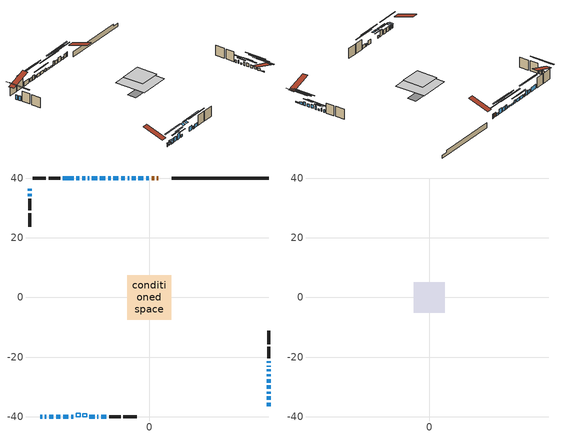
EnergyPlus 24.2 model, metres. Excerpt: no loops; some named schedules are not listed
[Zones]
conditioned space
 floor adiabatic (AdiabaticFloorConstruction): -7.45,-7.45 -7.45,7.45 7.45,7.45 7.45,-7.45 z3.05
 floor foundation (Slab1 construction): -6.03,-2.1 -6.03,2.1 6.03,2.1 6.03,-2.1 z-1.85
 wall outside (AdiabaticWallConstruction 1): 3.01,40.05 2.59,40.05 / 1.66,40.05 0.78,40.05 z0.61:2.64
 wall outside (AdiabaticWallConstruction): -36.49,-40.05 -35.93,-40.05 / 40.05,-32.24 40.05,-31.53 z0.61:2.21; -35,-40.05 -34.49,-40.05 z0.61:2.67; -0.14,40.05 -1.01,40.05 / 40.05,-34.34 40.05,-33.17 z0.61:1.63; -1.94,40.05 -3.66,40.05 z0.61:2.84; -4.59,40.05 -5.81,40.05 z0.61:2.44; -6.74,40.05 -7.25,40.05 z0.61:2.71; -8.18,40.05 -9.4,40.05 / -10.33,40.05 -12.06,40.05 z0.61:1.32; -40.05,36.48 -40.05,35.77 / -40.05,34.85 -40.05,33.98 / -33.56,-40.05 -32.14,-40.05 / -20.09,-40.05 -18.31,-40.05 / -21.47,40.05 -22.48,40.05 / -25.36,40.05 -28.91,40.05 z0.61:2.69; 40.05,-36.49 40.05,-35.26 z0.61:1.07; -31.21,-40.05 -29.79,-40.05 z0.61:2.8; -28.86,-40.05 -27.09,-40.05 z0.61:3.35; -26.16,-40.05 -25.45,-40.05 z0.61:1.78; -12.98,40.05 -13.82,40.05 / -14.75,40.05 -16.56,40.05 / -17.48,40.05 -19.24,40.05 / 40.05,-30.6 40.05,-29.43 z0.61:1.93; 40.05,-28.51 40.05,-27.34 / 40.05,-26.41 40.05,-25.7 / -16.14,-40.05 -14.39,-40.05 z0.61:2.24; 40.05,-24.77 40.05,-24.11 z0.61:1.27; 40.05,-23.18 40.05,-22.8 z0.61:2.08; -17.38,-40.05 -17.07,-40.05 / -20.17,40.05 -20.54,40.05 / 40.05,-21.87 40.05,-21.37 z0.61:1.83; -23.41,40.05 -24.43,40.05 z0.61:2.39
 wall outside (Wall1 construction): -29.84,40.05 -33.73,40.05 / -13.46,-40.05 -9.57,-40.05 / -40.05,33.05 -40.05,29.16 / 40.05,-20.44 40.05,-16.55 z0.61:5.49
 wall outside (Wall2 construction): -34.66,40.05 -39.12,40.05 / -8.64,-40.05 -4.18,-40.05 / -40.05,28.23 -40.05,23.77 / 40.05,-15.62 40.05,-11.16 z0.61:5.49
 wall foundation (FoundationWall1 construction): 7.51,40.05,-1.85 7.51,40.05,0.61 36.8,40.05,0.61 36.8,40.05,-0.38 40.05,40.05,-0.38 40.05,40.05,-1.85
 window (WindowConstruction 29): -36.48,-40.05 -35.93,-40.05 z0.61:2.21
 window (WindowConstruction 6): -35,-40.05 -34.49,-40.05 z0.61:2.67
 window (WindowConstruction 7): -0.14,40.05 -1.01,40.05 z0.61:1.62
 window (WindowConstruction 8): -1.94,40.05 -3.66,40.05 z0.61:2.84
 window (WindowConstruction 9): -4.59,40.05 -5.81,40.05 z0.61:2.44
 window (WindowConstruction 10): -6.74,40.05 -7.25,40.05 z0.61:2.71
 window (WindowConstruction 11): -8.18,40.05 -9.4,40.05 z0.61:1.32
 window (WindowConstruction 12): -10.33,40.05 -12.06,40.05 z0.61:1.32
 window (WindowConstruction 13): -40.05,36.48 -40.05,35.77 z0.61:2.69
 window (WindowConstruction 14): -40.05,34.85 -40.05,33.98 z0.61:2.69
 window (WindowConstruction): -33.56,-40.05 -32.14,-40.05 z0.61:2.69
 window (WindowConstruction 15): 40.05,-36.48 40.05,-35.26 z0.61:1.07
 window (WindowConstruction 16): 40.05,-34.34 40.05,-33.17 z0.61:1.62
 window (WindowConstruction 17): 40.05,-32.24 40.05,-31.53 z0.61:2.21
 window (WindowConstruction 18): -31.21,-40.05 -29.79,-40.05 z0.61:2.8
 window (WindowConstruction 19): -28.86,-40.05 -27.09,-40.05 z0.61:3.35
 window (WindowConstruction 20): -26.16,-40.05 -25.45,-40.05 z0.61:1.78
 window (WindowConstruction 21): -12.98,40.05 -13.82,40.05 z0.61:1.93
 window (WindowConstruction 22): -14.75,40.05 -16.56,40.05 z0.61:1.93
 window (WindowConstruction 23): -17.49,40.05 -19.24,40.05 z0.61:1.93
 window (WindowConstruction 24): 40.05,-30.6 40.05,-29.43 z0.61:1.93
 window (WindowConstruction 25): 40.05,-28.5 40.05,-27.34 z0.61:2.23
 window (WindowConstruction 26): 40.05,-26.41 40.05,-25.7 z0.61:2.23
 window (WindowConstruction 27): 40.05,-24.77 40.05,-24.11 z0.61:1.27
 window (WindowConstruction 28): 40.05,-23.18 40.05,-22.8 z0.61:2.08
 window (WindowConstruction 1): -20.09,-40.05 -18.31,-40.05 z0.61:2.69
 window (WindowConstruction 30): -17.38,-40.05 -17.07,-40.05 z0.61:1.83
 window (WindowConstruction 31): -20.17,40.05 -20.54,40.05 z0.61:1.83
 window (WindowConstruction 32): 40.05,-21.87 40.05,-21.37 z0.61:1.83
 window (WindowConstruction 2): -16.14,-40.05 -14.39,-40.05 z0.61:2.23
 window (WindowConstruction 3): -21.47,40.05 -22.48,40.05 z0.61:2.69
 window (WindowConstruction 4): -23.41,40.05 -24.43,40.05 z0.61:2.39
 window (WindowConstruction 5): -25.36,40.05 -28.91,40.05 z0.61:2.69
 door (Door): 3.01,40.05 2.59,40.05 z0.61:2.64
 door (Door 1): 1.66,40.05 0.78,40.05 z0.61:2.64
 ceiling adiabatic (AdiabaticFloorConstruction): 7.45,-7.45 7.45,7.45 -7.45,7.45 -7.45,-7.45 z3.05
 roof outside (AdiabaticRoofConstruction): -23.16,-40.05,5.49 -23.16,-38.76,5.92 -24.52,-38.76,5.92 -24.52,-40.05,5.49; -21.01,-40.05,5.49 -21.01,-38.89,5.87 -22.23,-38.89,5.87 -22.23,-40.05,5.49
 skylight (SkylightConstruction): -23.16,-40.05,5.49 -23.16,-38.76,5.92 -24.52,-38.76,5.92 -24.52,-40.05,5.49
 skylight (SkylightConstruction 1): -21.01,-40.05,5.49 -21.01,-38.89,5.87 -22.23,-38.89,5.87 -22.23,-40.05,5.49
attic - vented
 floor to conditioned space (Floor1 construction Reversed): -5.13,-5.13 -5.13,5.13 5.13,5.13 5.13,-5.13 z5.49
 roof outside (Roof1 construction): 3.94,40.05,5.49 3.94,30.05,8.82 6.58,30.05,8.82 6.58,40.05,5.49; -37.41,-40.05,5.49 -37.41,-30.05,8.82 -40.05,-30.05,8.82 -40.05,-40.05,5.49; -40.05,37.41,5.49 -30.05,37.41,8.82 -30.05,40.05,8.82 -40.05,40.05,5.49; 40.05,-37.41,5.49 30.05,-37.41,8.82 30.05,-40.05,8.82 40.05,-40.05,5.49
shading: -35.63,-40.05 -36.78,-40.05 -36.78,-41.88 -35.63,-41.88 z2.51; -34.19,-40.05 -35.3,-40.05 -35.3,-41.88 -34.19,-41.88 z2.97; -5.89,40.05 4.74,40.05 4.74,40.35 -5.89,40.35 z6.5; -8.54,40.05 2.94,40.05 2.94,40.35 -8.54,40.35 z7.72; -10.69,40.05 0.29,40.05 0.29,40.35 -10.69,40.35 z7.32; -12.13,40.05 -1.86,40.05 -1.86,40.35 -12.13,40.35 z7.59; -14.28,40.05 -3.3,40.05 -3.3,40.35 -14.28,40.35 z6.2; -16.94,40.05 -5.45,40.05 -5.45,40.35 -16.94,40.35 z6.2; -40.05,30.89 -40.05,41.36 -40.35,41.36 -40.35,30.89 z7.57; -40.05,29.1 -40.05,39.72 -40.35,39.72 -40.35,29.1 z7.57; -27.26,-40.05 -38.44,-40.05 -38.44,-40.35 -27.26,-40.35 z7.57; 40.05,-30.39 40.05,-41.36 40.35,-41.36 40.35,-30.39 z5.95; 40.05,-28.29 40.05,-39.22 40.35,-39.22 40.35,-28.29 z6.5; 40.05,-26.65 40.05,-37.12 40.35,-37.12 40.35,-26.65 z7.09; -27.96,-40.05 -33.04,-40.05 -33.04,-40.35 -27.96,-40.35 z4.62; -25.26,-40.05 -30.69,-40.05 -30.69,-40.35 -25.26,-40.35 z5.18; -23.62,-40.05 -27.99,-40.05 -27.99,-40.35 -23.62,-40.35 z3.61; -15.65,40.05 -11.16,40.05 -11.16,40.35 -15.65,40.35 z3.76; -18.39,40.05 -12.92,40.05 -12.92,40.35 -18.39,40.35 z3.76; -21.07,40.05 -15.66,40.05 -15.66,40.35 -21.07,40.35 z3.76; 40.05,-27.6 40.05,-32.43 40.35,-32.43 40.35,-27.6 z3.76; 40.05,-25.51 40.05,-30.33 40.35,-30.33 40.35,-25.51 z4.06; 40.05,-23.87 40.05,-28.24 40.35,-28.24 40.35,-23.87 z4.06; 40.05,-22.28 40.05,-26.6 40.35,-26.6 40.35,-22.28 z3.1; 40.05,-20.97 40.05,-25.01 40.35,-25.01 40.35,-20.97 z3.91; -13.43,-40.05 -24.96,-40.05 -24.96,-40.35 -13.43,-40.35 z7.57; -9.51,-40.05 -21.02,-40.05 -21.02,-40.35 -9.51,-40.35 z7.11; -27.36,40.05 -16.59,40.05 -16.59,40.35 -27.36,40.35 z7.57; -29.31,40.05 -18.53,40.05 -18.53,40.35 -29.31,40.35 z7.27; -33.79,40.05 -20.48,40.05 -20.48,40.35 -33.79,40.35 z7.57
[Building]
Building 1: Terrain=Suburbs
[Site:Location]
Montreal Intl AP_QC: Latitude {deg}=45.47; Longitude {deg}=-73.74; Time Zone {hr}=-5; Elevation {m}=36; Keep Site Location Information=Yes
[Site:GroundTemperature:Shallow]
2.07863, -0.316383, -0.508184, 0.628371, 5.19101, 9.73239, 13.6695, 16.1636, 16.3755, 14.347, 10.5102, 6.10817
[Site:WaterMainsTemperature]
Calculation Method=Schedule; Temperature Schedule=mains temperature schedule
[Material] Roughness=Rough; Thermal Absorptance=0.9
Name | Thickness {m} | Conductivity {W/m-K} | Density {kg/m3} | Specific Heat {J/kg-K} | Solar Absorptance | Visible Absorptance
asphalt or fiberglass shingles | 0.00635 | 0.162714 | 1121.4 | 1465.45 | 0.84 | 0.84
asphalt or fiberglass shingles 1 | 0.00635 | 0.162714 | 1121.4 | 1465.45 | 0.7 | 0.7
ceiling loosefill ins | 0.169333 | 0.0480833 | 16.02 | 1046.75 | 0.7 | 0.7
ceiling stud and cavity | 0.1397 | 0.200345 | 65.682 | 1177.47 | 0.7 | 0.7
concrete 4.0 in. | 0.1016 | 1.803125 | 2242.8 | 837.4 | 0.7 | 0.7
concrete 8.0 in. | 0.2032 | 1.803125 | 2242.8 | 837.4 | 0.7 | 0.7
door material | 0.04445 | 0.0451087 | 512.64 | 1214.23 | 0.7 | 0.7
exterior vertical ins | 0.0430808 | 0.029427 | 32.04 | 1214.23 | 0.7 | 0.7
floor covering | 0.0127 | 0.0433444 | 54.468 | 1339.84 | 0.6 | 0.6
floor rigid ins; roof rigid ins; wall rigid ins 1 | 0.512978 | 0.029427 | 32.04 | 1214.23 | 0.7 | 0.7
floor stud and cavity | 0.1397 | 1.75129 | 37.0049 | 1207.88 | 0.7 | 0.7
furniture material conditioned space 1 | 0.1524 | 0.115458 | 640.8 | 1214.23 | 0.6 | 0.6
gypsum board | 0.0127 | 0.160291 | 801 | 837.4 | 0.6 | 0.6
gypsum board 1 | 0.0127 | 0.160291 | 801 | 837.4 | 0.7 | 0.7
osb sheathing 0.5 in. | 0.0127 | 0.115458 | 512.64 | 1214.23 | 0.7 | 0.7
osb sheathing 0.75 in. | 0.01905 | 0.115458 | 512.64 | 1214.23 | 0.7 | 0.7
roof stud and cavity | 0.18415 | 1.78685 | 37.0049 | 1207.88 | 0.6 | 0.6
wall rigid ins | 0.051816 | 0.029427 | 32.04 | 1214.23 | 0.7 | 0.7
wall stud and cavity | 0.1397 | 0.0828166 | 139.0536 | 1170.24 | 0.7 | 0.7
wall stud and cavity 1 | 0.1397 | 0.0835141 | 139.0536 | 1170.24 | 0.7 | 0.7
wall stud and cavity 2 | 0.0889 | 0.380278 | 52.3479 | 1209.89 | 0.7 | 0.7
wall stud and cavity 3 | 0.0889 | 0.391764 | 83.0341 | 1211.67 | 0.7 | 0.7
wood siding | 0.0254 | 0.102417 | 544.68 | 1172.36 | 0 | 0
wood siding 1; wood siding 2 | 0.0254 | 0.102417 | 544.68 | 1172.36 | 0.7 | 0.7
[WindowMaterial:SimpleGlazingSystem]
Name | U-Factor {W/m2-K} | Solar Heat Gain Coefficient
SkylightMaterial | 2.46031 | 0.6363
SkylightMaterial 1 | 2.47343 | 0.6208
WindowMaterial | 2.9395 | 0.65
WindowMaterial 1 | 2.88329 | 0.7
WindowMaterial 10 | 2.95426 | 0.63
WindowMaterial 11 | 2.94348 | 0.65
WindowMaterial 12 | 2.92303 | 0.67
WindowMaterial 13 | 3.02183 | 0.55
WindowMaterial 14 | 2.93155 | 0.66
WindowMaterial 15 | 2.94518 | 0.64
WindowMaterial 16 | 2.9378 | 0.65
WindowMaterial 17 | 2.875907 | 0.71
WindowMaterial 18 | 2.95597 | 0.63
WindowMaterial 19 | 2.938365 | 0.65
WindowMaterial 2 | 2.89237 | 0.69
WindowMaterial 20 | 2.90089 | 0.68
WindowMaterial 21 | 2.90203 | 0.68
WindowMaterial 22 | 2.918492 | 0.67
WindowMaterial 23 | 2.909975 | 0.68
WindowMaterial 24 | 2.99003 | 0.59
WindowMaterial 25 | 3.02297 | 0.57
WindowMaterial 26 | 2.969594 | 0.62
WindowMaterial 27 | 3.0048 | 0.58
WindowMaterial 28 | 2.99685 | 0.59
WindowMaterial 29 | 2.98776 | 0.6
WindowMaterial 3 | 2.91111 | 0.68
WindowMaterial 4 | 2.91622 | 0.67
WindowMaterial 5 | 3.1053 | 0.51
WindowMaterial 6 | 2.94802 | 0.64
WindowMaterial 7 | 2.88272 | 0.7
WindowMaterial 8 | 2.904297 | 0.68
WindowMaterial 9 | 2.97584 | 0.62
[Construction]
AdiabaticFloorConstruction: floor stud and cavity, floor rigid ins, osb sheathing 0.75 in., floor covering
AdiabaticRoofConstruction: asphalt or fiberglass shingles 1, roof rigid ins, osb sheathing 0.75 in., roof stud and cavity
AdiabaticWallConstruction: wood siding 1, wall rigid ins 1, wall stud and cavity 2, gypsum board
AdiabaticWallConstruction 1: wood siding 2, wall rigid ins 1, wall stud and cavity 2, gypsum board
Door; Door 1: door material
Floor1 construction Reversed: gypsum board, ceiling stud and cavity, ceiling loosefill ins
FoundationWall1 construction: concrete 8.0 in., gypsum board 1
furniture construction conditioned space 1: furniture material conditioned space 1
PartitionWallConstruction: gypsum board, wall stud and cavity 3, gypsum board
Roof1 construction: asphalt or fiberglass shingles
SkylightConstruction: SkylightMaterial
SkylightConstruction 1: SkylightMaterial 1
Slab1 construction: concrete 4.0 in.
Wall1 construction: wood siding, wall rigid ins, osb sheathing 0.5 in., wall stud and cavity, gypsum board
Wall2 construction: wood siding, wall rigid ins, osb sheathing 0.5 in., wall stud and cavity 1, gypsum board
WindowConstruction; WindowConstruction 13: WindowMaterial
WindowConstruction 1; WindowConstruction 5: WindowMaterial 1
WindowConstruction 10: WindowMaterial 9
WindowConstruction 11: WindowMaterial 10
WindowConstruction 12: WindowMaterial 11
WindowConstruction 14: WindowMaterial 12
WindowConstruction 15: WindowMaterial 13
WindowConstruction 16: WindowMaterial 14
WindowConstruction 17; WindowConstruction 26: WindowMaterial 15
WindowConstruction 18: WindowMaterial 16
WindowConstruction 19: WindowMaterial 17
WindowConstruction 2: WindowMaterial 2
WindowConstruction 20: WindowMaterial 18
WindowConstruction 21: WindowMaterial 19
WindowConstruction 22: WindowMaterial 20
WindowConstruction 23: WindowMaterial 21
WindowConstruction 24: WindowMaterial 22
WindowConstruction 25: WindowMaterial 23
WindowConstruction 27: WindowMaterial 24
WindowConstruction 28: WindowMaterial 25
WindowConstruction 29: WindowMaterial 26
WindowConstruction 3: WindowMaterial 3
WindowConstruction 30: WindowMaterial 27
WindowConstruction 31: WindowMaterial 28
WindowConstruction 32: WindowMaterial 29
WindowConstruction 4: WindowMaterial 4
WindowConstruction 6: WindowMaterial 5
WindowConstruction 7: WindowMaterial 6
WindowConstruction 8: WindowMaterial 7
WindowConstruction 9: WindowMaterial 8
[Zone] Multiplier=1; Part of Total Floor Area=Yes
Name | Volume {m3}
attic - vented | 59.6889
conditioned space | 682.6
[Space]
Name | Zone | Volume {m3}
attic - vented 1 | attic - vented | 59.6889
conditioned space 1 | conditioned space | 682.6
[ZoneInfiltration:EffectiveLeakageArea]
infil attic - vented 1: Zone or Space=attic - vented 1; Schedule=Always On Discrete; Effective Air Leakage Area {cm2}=4212.96; Stack Coefficient=0.000231888; Wind Coefficient=1.02887e-05
[ZoneMixing]
whole house fan mix: Zone or Space=attic - vented; Schedule=Always On Continuous; Design Flow Rate Calculation Method=Flow/Zone; Design Flow Rate {m3/s}=0; Source Zone or Space=conditioned space
[SurfaceProperty:ExposedFoundationPerimeter]
Slab1: Exposed Perimeter Calculation Method=TotalExposedPerimeter; Total Exposed Perimeter {m}=32.544
[InternalMass] Zone or ZoneList=conditioned space; Space or SpaceList=conditioned space 1
Name | Construction | Surface Area {m2}
furniture mass conditioned space 1 | furniture construction conditioned space 1 | 109.216
partition wall mass | PartitionWallConstruction | 273.04
[Lights]
interior lighting: Zone or ZoneList or Space or SpaceList=conditioned space 1; Schedule=interior lighting schedule; Design Level Calculation Method=LightingLevel; Lighting Level {W}=343.2; Return Air Fraction=0; Fraction Radiant=0.6; Fraction Visible=0.2; Fraction Replaceable=1
[People]
occupants: Zone or ZoneList or Space or SpaceList=conditioned space 1; Number of People Schedule=occupants schedule; Number of People Calculation Method=People; Number of People=3; Fraction Radiant=0.314171; Sensible Heat Fraction=0.56303; Activity Level Schedule=occupants activity schedule; Carbon Dioxide Generation Rate {m3/s-W}=0; Enable ASHRAE 55 Comfort Warnings=No; Mean Radiant Temperature Calculation Type=EnclosureAveraged
[ElectricEquipment] Zone or ZoneList or Space or SpaceList=conditioned space 1; Design Level Calculation Method=EquipmentLevel
Name | Schedule | Design Level {W} | Fraction Latent | Fraction Radiant | Fraction Lost
clothes dryer | clothes dryer schedule | 140.772 | 0.015 | 0.081 | 0.85
clothes washer | clothes washer schedule | 32.1985 | 0.03 | 0.162 | 0.7
cooking range | cooking range schedule | 215.147 | 0.08 | 0.432 | 0.2
dishwasher | dishwasher schedule | 66.8632 | 0.3 | 0.18 | 0.4
fridge | fridge schedule | 72.9452 | 0 | 0.6 | 0
mech vent house fan | mech vent house fan schedule | 300 | 0 | 0 | 1
mech vent house fan cfis | mech vent house fan cfis schedule | 0 | 0 | 0 | 0
misc plug loads | misc plug loads schedule | 494.7 | 0.045 | 0.513 | 0.1
whole house fan | Always On Discrete | 0 | 0 | 0 | 1
[OtherEquipment] Zone or ZoneList or Space or SpaceList=conditioned space 1; Design Level Calculation Method=EquipmentLevel
Name | Fuel Type | Schedule | Design Level {W} | Fraction Latent | Fraction Radiant | Fraction Lost
clothes dryer 1 | Electricity | clothes dryer schedule | 0 | 0.015 | 0.081 | 0.85
cooking range 1 | Electricity | cooking range schedule | 0 | 0.08 | 0.432 | 0.2
general water use latent | None | general water use schedule | 62.594 | 1 | 0 | 0
general water use sensible | None | general water use schedule | -61.6891 | 0 | 0.6 | 0
mech vent house fan latent load | None | Always On Discrete | 0 | 1 | 0 | 0
mech vent house fan sensible load | None | Always On Discrete | 0 | 0 | 0 | 0
water heater energy adjustment1 | Electricity | Always On Discrete | 0.01 | 0 | 0 | 1
[ZoneInfiltration:DesignFlowRate] Zone or ZoneList or Space or SpaceList=conditioned space 1; Schedule=Always On Discrete; Design Flow Rate Calculation Method=Flow/Zone; Design Flow Rate {m3/s}=0
infil flow; natural vent flow; whole house fan flow
[Foundation:Kiva]
Foundation Kiva 1: Initial Indoor Air Temperature {C}=21; Wall Height Above Grade {m}=0.609996; Wall Depth Below Slab {m}=0.2032; Custom Block Material Name 1=exterior vertical ins; Custom Block Depth 1 {m}=2.46001; Custom Block X Position 1 {m}=0.2159; Custom Block Z Position 1 {m}=0
[Foundation:Kiva:Settings]
Soil Conductivity {W/m-K}=0.849921; Soil Density {kg/m3}=1842.3; Soil Specific Heat {J/kg-K}=418.7; Ground Solar Absorptivity=0.9; Ground Thermal Absorptivity=0.9; Ground Surface Roughness {m}=0.03; Far-Field Width {m}=40; Deep-Ground Boundary Condition=ZeroFlux; Deep-Ground Depth {m}=40; Minimum Cell Dimension {m}=0.2; Maximum Cell Growth Coefficient=3; Simulation Timestep=Timestep
[Exterior:Lights]
exterior lighting: Schedule=exterior lighting schedule; Design Level {W}=75.6
[Schedule:Constant]
Name | Hourly Value
Always On Continuous; mech vent house fan schedule; mech vent house fan cfis schedule; Always On Discrete | 1
occupants activity schedule | 117.228
fridge schedule | 0
[Schedule:Week:Daily]
interior lighting schedule Week Rule - Jan1-Jan27: interior lighting schedule day, interior lighting schedule day, interior lighting schedule day, interior lighting schedule day, interior lighting schedule day, interior lighting schedule day, interior lighting schedule day, interior lighting schedule default day, interior lighting schedule default day, interior lighting schedule default day, interior lighting schedule default day, interior lighting schedule default day
interior lighting schedule Week Rule - Jan28-Feb3: interior lighting schedule day, interior lighting schedule day, interior lighting schedule day, interior lighting schedule day, interior lighting schedule day 1, interior lighting schedule day 1, interior lighting schedule day 1, interior lighting schedule default day, interior lighting schedule default day, interior lighting schedule default day, interior lighting schedule default day, interior lighting schedule default day
interior lighting schedule Week Rule - Feb4-Feb24: interior lighting schedule day 1, interior lighting schedule day 1, interior lighting schedule day 1, interior lighting schedule day 1, interior lighting schedule day 1, interior lighting schedule day 1, interior lighting schedule day 1, interior lighting schedule default day, interior lighting schedule default day, interior lighting schedule default day, interior lighting schedule default day, interior lighting schedule default day
interior lighting schedule Week Rule - Feb25-Mar3: interior lighting schedule day 1, interior lighting schedule day 1, interior lighting schedule day 1, interior lighting schedule day 1, interior lighting schedule day 2, interior lighting schedule day 2, interior lighting schedule day 2, interior lighting schedule default day, interior lighting schedule default day, interior lighting schedule default day, interior lighting schedule default day, interior lighting schedule default day
interior lighting schedule Week Rule - Mar4-Mar31: interior lighting schedule day 2, interior lighting schedule day 2, interior lighting schedule day 2, interior lighting schedule day 2, interior lighting schedule day 2, interior lighting schedule day 2, interior lighting schedule day 2, interior lighting schedule default day, interior lighting schedule default day, interior lighting schedule default day, interior lighting schedule default day, interior lighting schedule default day
interior lighting schedule Week Rule - Apr1-Apr28: interior lighting schedule day 3, interior lighting schedule day 3, interior lighting schedule day 3, interior lighting schedule day 3, interior lighting schedule day 3, interior lighting schedule day 3, interior lighting schedule day 3, interior lighting schedule default day, interior lighting schedule default day, interior lighting schedule default day, interior lighting schedule default day, interior lighting schedule default day
interior lighting schedule Week Rule - Apr29-May5: interior lighting schedule day 3, interior lighting schedule day 3, interior lighting schedule day 4, interior lighting schedule day 4, interior lighting schedule day 4, interior lighting schedule day 4, interior lighting schedule day 4, interior lighting schedule default day, interior lighting schedule default day, interior lighting schedule default day, interior lighting schedule default day, interior lighting schedule default day
interior lighting schedule Week Rule - May6-May26: interior lighting schedule day 4, interior lighting schedule day 4, interior lighting schedule day 4, interior lighting schedule day 4, interior lighting schedule day 4, interior lighting schedule day 4, interior lighting schedule day 4, interior lighting schedule default day, interior lighting schedule default day, interior lighting schedule default day, interior lighting schedule default day, interior lighting schedule default day
interior lighting schedule Week Rule - May27-Jun2: interior lighting schedule day 4, interior lighting schedule day 4, interior lighting schedule day 4, interior lighting schedule day 4, interior lighting schedule day 4, interior lighting schedule day 5, interior lighting schedule day 5, interior lighting schedule default day, interior lighting schedule default day, interior lighting schedule default day, interior lighting schedule default day, interior lighting schedule default day
interior lighting schedule Week Rule - Jun3-Jun30: interior lighting schedule day 5, interior lighting schedule day 5, interior lighting schedule day 5, interior lighting schedule day 5, interior lighting schedule day 5, interior lighting schedule day 5, interior lighting schedule day 5, interior lighting schedule default day, interior lighting schedule default day, interior lighting schedule default day, interior lighting schedule default day, interior lighting schedule default day
interior lighting schedule Week Rule - Jul1-Jul28: interior lighting schedule day 6, interior lighting schedule day 6, interior lighting schedule day 6, interior lighting schedule day 6, interior lighting schedule day 6, interior lighting schedule day 6, interior lighting schedule day 6, interior lighting schedule default day, interior lighting schedule default day, interior lighting schedule default day, interior lighting schedule default day, interior lighting schedule default day
interior lighting schedule Week Rule - Jul29-Aug4: interior lighting schedule day 6, interior lighting schedule day 6, interior lighting schedule day 6, interior lighting schedule day 7, interior lighting schedule day 7, interior lighting schedule day 7, interior lighting schedule day 7, interior lighting schedule default day, interior lighting schedule default day, interior lighting schedule default day, interior lighting schedule default day, interior lighting schedule default day
interior lighting schedule Week Rule - Aug5-Aug25: interior lighting schedule day 7, interior lighting schedule day 7, interior lighting schedule day 7, interior lighting schedule day 7, interior lighting schedule day 7, interior lighting schedule day 7, interior lighting schedule day 7, interior lighting schedule default day, interior lighting schedule default day, interior lighting schedule default day, interior lighting schedule default day, interior lighting schedule default day
interior lighting schedule Week Rule - Aug26-Sep1: interior lighting schedule day 7, interior lighting schedule day 7, interior lighting schedule day 7, interior lighting schedule day 7, interior lighting schedule day 7, interior lighting schedule day 7, interior lighting schedule day 8, interior lighting schedule default day, interior lighting schedule default day, interior lighting schedule default day, interior lighting schedule default day, interior lighting schedule default day
interior lighting schedule Week Rule - Sep2-Sep29: interior lighting schedule day 8, interior lighting schedule day 8, interior lighting schedule day 8, interior lighting schedule day 8, interior lighting schedule day 8, interior lighting schedule day 8, interior lighting schedule day 8, interior lighting schedule default day, interior lighting schedule default day, interior lighting schedule default day, interior lighting schedule default day, interior lighting schedule default day
interior lighting schedule Week Rule - Sep30-Oct6: interior lighting schedule day 8, interior lighting schedule day 9, interior lighting schedule day 9, interior lighting schedule day 9, interior lighting schedule day 9, interior lighting schedule day 9, interior lighting schedule day 9, interior lighting schedule default day, interior lighting schedule default day, interior lighting schedule default day, interior lighting schedule default day, interior lighting schedule default day
interior lighting schedule Week Rule - Oct7-Oct27: interior lighting schedule day 9, interior lighting schedule day 9, interior lighting schedule day 9, interior lighting schedule day 9, interior lighting schedule day 9, interior lighting schedule day 9, interior lighting schedule day 9, interior lighting schedule default day, interior lighting schedule default day, interior lighting schedule default day, interior lighting schedule default day, interior lighting schedule default day
interior lighting schedule Week Rule - Oct28-Nov3: interior lighting schedule day 9, interior lighting schedule day 9, interior lighting schedule day 9, interior lighting schedule day 9, interior lighting schedule day 10, interior lighting schedule day 10, interior lighting schedule day 10, interior lighting schedule default day, interior lighting schedule default day, interior lighting schedule default day, interior lighting schedule default day, interior lighting schedule default day
interior lighting schedule Week Rule - Nov4-Nov24: interior lighting schedule day 10, interior lighting schedule day 10, interior lighting schedule day 10, interior lighting schedule day 10, interior lighting schedule day 10, interior lighting schedule day 10, interior lighting schedule day 10, interior lighting schedule default day, interior lighting schedule default day, interior lighting schedule default day, interior lighting schedule default day, interior lighting schedule default day
interior lighting schedule Week Rule - Nov25-Dec1: interior lighting schedule day 10, interior lighting schedule day 10, interior lighting schedule day 10, interior lighting schedule day 10, interior lighting schedule day 10, interior lighting schedule day 10, interior lighting schedule day 11, interior lighting schedule default day, interior lighting schedule default day, interior lighting schedule default day, interior lighting schedule default day, interior lighting schedule default day
interior lighting schedule Week Rule - Dec2-Dec31: interior lighting schedule day 11, interior lighting schedule day 11, interior lighting schedule day 11, interior lighting schedule day 11, interior lighting schedule day 11, interior lighting schedule day 11, interior lighting schedule day 11, interior lighting schedule default day, interior lighting schedule default day, interior lighting schedule default day, interior lighting schedule default day, interior lighting schedule default day
occupants schedule Week Rule - Jan1-Dec31: occupants schedule day, occupants schedule day, occupants schedule day, occupants schedule day, occupants schedule day, occupants schedule day, occupants schedule day, occupants schedule default day, occupants schedule default day, occupants schedule default day, occupants schedule default day, occupants schedule default day
clothes dryer schedule Week Rule - Jan1-Dec31: clothes dryer schedule day, clothes dryer schedule day, clothes dryer schedule day, clothes dryer schedule day, clothes dryer schedule day, clothes dryer schedule day, clothes dryer schedule day, clothes dryer schedule default day, clothes dryer schedule default day, clothes dryer schedule default day, clothes dryer schedule default day, clothes dryer schedule default day
clothes washer schedule Week Rule - Jan1-Dec31: clothes washer schedule day, clothes washer schedule day, clothes washer schedule day, clothes washer schedule day, clothes washer schedule day, clothes washer schedule day, clothes washer schedule day, clothes washer schedule default day, clothes washer schedule default day, clothes washer schedule default day, clothes washer schedule default day, clothes washer schedule default day
cooking range schedule Week Rule - Jan1-Dec31: cooking range schedule day, cooking range schedule day, cooking range schedule day, cooking range schedule day, cooking range schedule day, cooking range schedule day, cooking range schedule day, cooking range schedule default day, cooking range schedule default day, cooking range schedule default day, cooking range schedule default day, cooking range schedule default day
dishwasher schedule Week Rule - Jan1-Dec31: dishwasher schedule day, dishwasher schedule day, dishwasher schedule day, dishwasher schedule day, dishwasher schedule day, dishwasher schedule day, dishwasher schedule day, dishwasher schedule default day, dishwasher schedule default day, dishwasher schedule default day, dishwasher schedule default day, dishwasher schedule default day
misc plug loads schedule Week Rule - Jan1-Dec31: misc plug loads schedule day, misc plug loads schedule day, misc plug loads schedule day, misc plug loads schedule day, misc plug loads schedule day, misc plug loads schedule day, misc plug loads schedule day, misc plug loads schedule default day, misc plug loads schedule default day, misc plug loads schedule default day, misc plug loads schedule default day, misc plug loads schedule default day
general water use schedule Week Rule - Jan1-Dec31: general water use schedule day, general water use schedule day, general water use schedule day, general water use schedule day, general water use schedule day, general water use schedule day, general water use schedule day, general water use schedule default day, general water use schedule default day, general water use schedule default day, general water use schedule default day, general water use schedule default day
exterior lighting schedule Week Rule - Jan1-Jan27: exterior lighting schedule day, exterior lighting schedule day, exterior lighting schedule day, exterior lighting schedule day, exterior lighting schedule day, exterior lighting schedule day, exterior lighting schedule day, exterior lighting schedule default day, exterior lighting schedule default day, exterior lighting schedule default day, exterior lighting schedule default day, exterior lighting schedule default day
exterior lighting schedule Week Rule - Jan28-Feb3: exterior lighting schedule day, exterior lighting schedule day, exterior lighting schedule day, exterior lighting schedule day, exterior lighting schedule day 1, exterior lighting schedule day 1, exterior lighting schedule day 1, exterior lighting schedule default day, exterior lighting schedule default day, exterior lighting schedule default day, exterior lighting schedule default day, exterior lighting schedule default day
exterior lighting schedule Week Rule - Feb4-Feb24: exterior lighting schedule day 1, exterior lighting schedule day 1, exterior lighting schedule day 1, exterior lighting schedule day 1, exterior lighting schedule day 1, exterior lighting schedule day 1, exterior lighting schedule day 1, exterior lighting schedule default day, exterior lighting schedule default day, exterior lighting schedule default day, exterior lighting schedule default day, exterior lighting schedule default day
exterior lighting schedule Week Rule - Feb25-Mar3: exterior lighting schedule day 1, exterior lighting schedule day 1, exterior lighting schedule day 1, exterior lighting schedule day 1, exterior lighting schedule day 2, exterior lighting schedule day 2, exterior lighting schedule day 2, exterior lighting schedule default day, exterior lighting schedule default day, exterior lighting schedule default day, exterior lighting schedule default day, exterior lighting schedule default day
exterior lighting schedule Week Rule - Mar4-Mar31: exterior lighting schedule day 2, exterior lighting schedule day 2, exterior lighting schedule day 2, exterior lighting schedule day 2, exterior lighting schedule day 2, exterior lighting schedule day 2, exterior lighting schedule day 2, exterior lighting schedule default day, exterior lighting schedule default day, exterior lighting schedule default day, exterior lighting schedule default day, exterior lighting schedule default day
exterior lighting schedule Week Rule - Apr1-Apr28: exterior lighting schedule day 3, exterior lighting schedule day 3, exterior lighting schedule day 3, exterior lighting schedule day 3, exterior lighting schedule day 3, exterior lighting schedule day 3, exterior lighting schedule day 3, exterior lighting schedule default day, exterior lighting schedule default day, exterior lighting schedule default day, exterior lighting schedule default day, exterior lighting schedule default day
[Schedule:Year]
interior lighting schedule: interior lighting schedule Week Rule - Jan1-Jan27, 1, 1, 1, 27, interior lighting schedule Week Rule - Jan28-Feb3, 1, 28, 2, 3, interior lighting schedule Week Rule - Feb4-Feb24, 2, 4, 2, 24, interior lighting schedule Week Rule - Feb25-Mar3, 2, 25, 3, 3, interior lighting schedule Week Rule - Mar4-Mar31, 3, 4, 3, 31, interior lighting schedule Week Rule - Apr1-Apr28, 4, 1, 4, 28, interior lighting schedule Week Rule - Apr29-May5, 4, 29, 5, 5, interior lighting schedule Week Rule - May6-May26, 5, 6, 5, 26, interior lighting schedule Week Rule - May27-Jun2, 5, 27, 6, 2, interior lighting schedule Week Rule - Jun3-Jun30, 6, 3, 6, 30, interior lighting schedule Week Rule - Jul1-Jul28, 7, 1, 7, 28, interior lighting schedule Week Rule - Jul29-Aug4, 7, 29, 8, 4, interior lighting schedule Week Rule - Aug5-Aug25, 8, 5, 8, 25, interior lighting schedule Week Rule - Aug26-Sep1, 8, 26, 9, 1, interior lighting schedule Week Rule - Sep2-Sep29, 9, 2, 9, 29, interior lighting schedule Week Rule - Sep30-Oct6, 9, 30, 10, 6, interior lighting schedule Week Rule - Oct7-Oct27, 10, 7, 10, 27, interior lighting schedule Week Rule - Oct28-Nov3, 10, 28, 11, 3, interior lighting schedule Week Rule - Nov4-Nov24, 11, 4, 11, 24, interior lighting schedule Week Rule - Nov25-Dec1, 11, 25, 12, 1, interior lighting schedule Week Rule - Dec2-Dec31, 12, 2, 12, 31
occupants schedule: occupants schedule Week Rule - Jan1-Dec31, 1, 1, 12, 31
clothes dryer schedule: clothes dryer schedule Week Rule - Jan1-Dec31, 1, 1, 12, 31
clothes washer schedule: clothes washer schedule Week Rule - Jan1-Dec31, 1, 1, 12, 31
cooking range schedule: cooking range schedule Week Rule - Jan1-Dec31, 1, 1, 12, 31
dishwasher schedule: dishwasher schedule Week Rule - Jan1-Dec31, 1, 1, 12, 31
misc plug loads schedule: misc plug loads schedule Week Rule - Jan1-Dec31, 1, 1, 12, 31
general water use schedule: general water use schedule Week Rule - Jan1-Dec31, 1, 1, 12, 31
exterior lighting schedule: exterior lighting schedule Week Rule - Jan1-Jan27, 1, 1, 1, 27, exterior lighting schedule Week Rule - Jan28-Feb3, 1, 28, 2, 3, exterior lighting schedule Week Rule - Feb4-Feb24, 2, 4, 2, 24, exterior lighting schedule Week Rule - Feb25-Mar3, 2, 25, 3, 3, exterior lighting schedule Week Rule - Mar4-Mar31, 3, 4, 3, 31, exterior lighting schedule Week Rule - Apr1-Apr28, 4, 1, 4, 28, exterior lighting schedule Week Rule - Apr29-May5, 4, 29, 5, 5, exterior lighting schedule Week Rule - May6-May26, 5, 6, 5, 26, exterior lighting schedule Week Rule - May27-Jun2, 5, 27, 6, 2, exterior lighting schedule Week Rule - Jun3-Jun30, 6, 3, 6, 30, exterior lighting schedule Week Rule - Jul1-Jul28, 7, 1, 7, 28, exterior lighting schedule Week Rule - Jul29-Aug4, 7, 29, 8, 4, exterior lighting schedule Week Rule - Aug5-Aug25, 8, 5, 8, 25, exterior lighting schedule Week Rule - Aug26-Sep1, 8, 26, 9, 1, exterior lighting schedule Week Rule - Sep2-Sep29, 9, 2, 9, 29, exterior lighting schedule Week Rule - Sep30-Oct6, 9, 30, 10, 6, exterior lighting schedule Week Rule - Oct7-Oct27, 10, 7, 10, 27, exterior lighting schedule Week Rule - Oct28-Nov3, 10, 28, 11, 3, exterior lighting schedule Week Rule - Nov4-Nov24, 11, 4, 11, 24, exterior lighting schedule Week Rule - Nov25-Dec1, 11, 25, 12, 1, exterior lighting schedule Week Rule - Dec2-Dec31, 12, 2, 12, 31
[Schedule:Compact]
mains temperature schedule: Through: 01/01, For: AllDays, Until: 24:00, 6.56833, Through: 01/02, For: AllDays, Until: 24:00, 6.48722, Through: 01/03, For: AllDays, Until: 24:00, 6.40722, Through: 01/04, For: AllDays, Until: 24:00, 6.32889, Through: 01/05, For: AllDays, Until: 24:00, 6.25167, Through: 01/06, For: AllDays, Until: 24:00, 6.17611, Through: 01/07, For: AllDays, Until: 24:00, 6.10222, Through: 01/08, For: AllDays, Until: 24:00, 6.02944, Through: 01/09, For: AllDays, Until: 24:00, 5.95833, Through: 01/10, For: AllDays, Until: 24:00, 5.88889, Through: 01/11, For: AllDays, Until: 24:00, 5.82056, Through: 01/12, For: AllDays, Until: 24:00, 5.75444, Through: 01/13, For: AllDays, Until: 24:00, 5.68944, Through: 01/14, For: AllDays, Until: 24:00, 5.62611, Through: 01/15, For: AllDays, Until: 24:00, 5.56444, Through: 01/16, For: AllDays, Until: 24:00, 5.50444, Through: 01/17, For: AllDays, Until: 24:00, 5.44611, Through: 01/18, For: AllDays, Until: 24:00, 5.38944, Through: 01/19, For: AllDays, Until: 24:00, 5.33389, Through: 01/20, For: AllDays, Until: 24:00, 5.28111, Through: 01/21, For: AllDays, Until: 24:00, 5.22944, Through: 01/22, For: AllDays, Until: 24:00, 5.17944, Through: 01/23, For: AllDays, Until: 24:00, 5.13111, Through: 01/24, For: AllDays, Until: 24:00, 5.085, Through: 01/25, For: AllDays, Until: 24:00, 5.04056, Through: 01/26, For: AllDays, Until: 24:00, 4.99778, Through: 01/27, For: AllDays, Until: 24:00, 4.95667, Through: 01/28, For: AllDays, Until: 24:00, 4.91778, Through: 01/29, For: AllDays, Until: 24:00, 4.88056, Through: 01/30, For: AllDays, Until: 24:00, 4.845, Through: 01/31, For: AllDays, Until: 24:00, 4.81167, Through: 02/01, For: AllDays, Until: 24:00, 4.77944, Through: 02/02, For: AllDays, Until: 24:00, 4.75, Through: 02/03, For: AllDays, Until: 24:00, 4.72167, Through: 02/04, For: AllDays, Until: 24:00, 4.69611, Through: 02/05, For: AllDays, Until: 24:00, 4.67167, Through: 02/06, For: AllDays, Until: 24:00, 4.64944, Through: 02/07, For: AllDays, Until: 24:00, 4.62889, Through: 02/08, For: AllDays, Until: 24:00, 4.61056, Through: 02/09, For: AllDays, Until: 24:00, 4.59389, Through: 02/10, For: AllDays, Until: 24:00, 4.57944, Through: 02/11, For: AllDays, Until: 24:00, 4.56667, Through: 02/12, For: AllDays, Until: 24:00, 4.55611, Through: 02/13, For: AllDays, Until: 24:00, 4.54722, Through: 02/14, For: AllDays, Until: 24:00, 4.54056, Through: 02/15, For: AllDays, Until: 24:00, 4.53556, Through: 02/16, For: AllDays, Until: 24:00, 4.53278, Through: 02/17, For: AllDays, Until: 24:00, 4.53167, Through: 02/18, For: AllDays, Until: 24:00, 4.53278, Through: 02/19, For: AllDays, Until: 24:00, 4.53556, Through: 02/20, For: AllDays, Until: 24:00, 4.54056, Through: 02/21, For: AllDays, Until: 24:00, 4.54722, Through: 02/22, For: AllDays, Until: 24:00, 4.55611, Through: 02/23, For: AllDays, Until: 24:00, 4.56667, Through: 02/24, For: AllDays, Until: 24:00, 4.57944, Through: 02/25, For: AllDays, Until: 24:00, 4.59389, Through: 02/26, For: AllDays, Until: 24:00, 4.61056, Through: 02/27, For: AllDays, Until: 24:00, 4.62889, Through: 02/28, For: AllDays, Until: 24:00, 4.64889, Through: 03/01, For: AllDays, Until: 24:00, 4.67111, Through: 03/02, For: AllDays, Until: 24:00, 4.69556, Through: 03/03, For: AllDays, Until: 24:00, 4.72167, Through: 03/04, For: AllDays, Until: 24:00, 4.74944, Through: 03/05, For: AllDays, Until: 24:00, 4.77944, Through: 03/06, For: AllDays, Until: 24:00, 4.81111, Through: 03/07, For: AllDays, Until: 24:00, 4.84444, Through: 03/08, For: AllDays, Until: 24:00, 4.88, Through: 03/09, For: AllDays, Until: 24:00, 4.91722, Through: 03/10, For: AllDays, Until: 24:00, 4.95611, Through: 03/11, For: AllDays, Until: 24:00, 4.99722, Through: 03/12, For: AllDays, Until: 24:00, 5.04, Through: 03/13, For: AllDays, Until: 24:00, 5.08444, Through: 03/14, For: AllDays, Until: 24:00, 5.13056, Through: 03/15, For: AllDays, Until: 24:00, 5.17889, Through: 03/16, For: AllDays, Until: 24:00, 5.22833, Through: 03/17, For: AllDays, Until: 24:00, 5.28, Through: 03/18, For: AllDays, Until: 24:00, 5.33333, Through: 03/19, For: AllDays, Until: 24:00, 5.38833, Through: 03/20, For: AllDays, Until: 24:00, 5.445, Through: 03/21, For: AllDays, Until: 24:00, 5.50333, Through: 03/22, For: AllDays, Until: 24:00, 5.56333, Through: 03/23, For: AllDays, Until: 24:00, 5.625, Through: 03/24, For: AllDays, Until: 24:00, 5.68833, Through: 03/25, For: AllDays, Until: 24:00, 5.75333, Through: 03/26, For: AllDays, Until: 24:00, 5.81944, Through: 03/27, For: AllDays, Until: 24:00, 5.88778, Through: 03/28, For: AllDays, Until: 24:00, 5.95722, Through: 03/29, For: AllDays, Until: 24:00, 6.02833, Through: 03/30, For: AllDays, Until: 24:00, 6.10111, Through: 03/31, For: AllDays, Until: 24:00, 6.175, Through: 04/01, For: AllDays, Until: 24:00, 6.25056, Through: 04/02, For: AllDays, Until: 24:00, 6.32778, Through: 04/03, For: AllDays, Until: 24:00, 6.40611, Through: 04/04, For: AllDays, Until: 24:00, 6.48556, Through: 04/05, For: AllDays, Until: 24:00, 6.56722, Through: 04/06, For: AllDays, Until: 24:00, 6.64944, Through: 04/07, For: AllDays, Until: 24:00, 6.73333, Through: 04/08, For: AllDays, Until: 24:00, 6.81833, Through: 04/09, For: AllDays, Until: 24:00, 6.905, Through: 04/10, For: AllDays, Until: 24:00, 6.99278, Through: 04/11, For: AllDays, Until: 24:00, 7.08111, Through: 04/12, For: AllDays, Until: 24:00, 7.17167, Through: 04/13, For: AllDays, Until: 24:00, 7.26278, Through: 04/14, For: AllDays, Until: 24:00, 7.355, Through: 04/15, For: AllDays, Until: 24:00, 7.44833, Through: 04/16, For: AllDays, Until: 24:00, 7.54278, Through: 04/17, For: AllDays, Until: 24:00, 7.63889, Through: 04/18, For: AllDays, Until: 24:00, 7.735, Through: 04/19, For: AllDays, Until: 24:00, 7.83278, Through: 04/20, For: AllDays, Until: 24:00, 7.93167, Through: 04/21, For: AllDays, Until: 24:00, 8.03111, Through: 04/22, For: AllDays, Until: 24:00, 8.13167, Through: 04/23, For: AllDays, Until: 24:00, 8.23278, Through: 04/24, For: AllDays, Until: 24:00, 8.335, Through: 04/25, For: AllDays, Until: 24:00, 8.43778, Through: 04/26, For: AllDays, Until: 24:00, 8.54167, Through: 04/27, For: AllDays, Until: 24:00, 8.64611, Through: 04/28, For: AllDays, Until: 24:00, 8.75167, Through: 04/29, For: AllDays, Until: 24:00, 8.85778, Through: 04/30, For: AllDays, Until: 24:00, 8.96444, Through: 05/01, For: AllDays, Until: 24:00, 9.07167, Through: 05/02, For: AllDays, Until: 24:00, 9.17944, Through: 05/03, For: AllDays, Until: 24:00, 9.28778, Through: 05/04, For: AllDays, Until: 24:00, 9.39667, Through: 05/05, For: AllDays, Until: 24:00, 9.50667, Through: 05/06, For: AllDays, Until: 24:00, 9.61667, Through: 05/07, For: AllDays, Until: 24:00, 9.72667, Through: 05/08, For: AllDays, Until: 24:00, 9.83778, Through: 05/09, For: AllDays, Until: 24:00, 9.94889, Through: 05/10, For: AllDays, Until: 24:00, 10.0606, Through: 05/11, For: AllDays, Until: 24:00, 10.1722, Through: 05/12, For: AllDays, Until: 24:00, 10.2844, Through: 05/13, For: AllDays, Until: 24:00, 10.3967, Through: 05/14, For: AllDays, Until: 24:00, 10.5094, Through: 05/15, For: AllDays, Until: 24:00, 10.6222, Through: 05/16, For: AllDays, Until: 24:00, 10.735, Through: 05/17, For: AllDays, Until: 24:00, 10.8478, Through: 05/18, For: AllDays, Until: 24:00, 10.9611, Through: 05/19, For: AllDays, Until: 24:00, 11.0744, Through: 05/20, For: AllDays, Until: 24:00, 11.1872, Through: 05/21, For: AllDays, Until: 24:00, 11.3006, Through: 05/22, For: AllDays, Until: 24:00, 11.4133, Through: 05/23, For: AllDays, Until: 24:00, 11.5267, Through: 05/24, For: AllDays, Until: 24:00, 11.6394, Through: 05/25, For: AllDays, Until: 24:00, 11.7522, Through: 05/26, For: AllDays, Until: 24:00, 11.8644, Through: 05/27, For: AllDays, Until: 24:00, 11.9767, Through: 05/28, For: AllDays, Until: 24:00, 12.0889, Through: 05/29, For: AllDays, Until: 24:00, 12.2006, Through: 05/30, For: AllDays, Until: 24:00, 12.3122, Through: 05/31, For: AllDays, Until: 24:00, 12.4228, Through: 06/01, For: AllDays, Until: 24:00, 12.5339, Through: 06/02, For: AllDays, Until: 24:00, 12.6439, Through: 06/03, For: AllDays, Until: 24:00, 12.7539, Through: 06/04, For: AllDays, Until: 24:00, 12.8628, Through: 06/05, For: AllDays, Until: 24:00, 12.9717, Through: 06/06, For: AllDays, Until: 24:00, 13.08, Through: 06/07, For: AllDays, Until: 24:00, 13.1878, Through: 06/08, For: AllDays, Until: 24:00, 13.2944, Through: 06/09, For: AllDays, Until: 24:00, 13.4011, Through: 06/10, For: AllDays, Until: 24:00, 13.5067, Through: 06/11, For: AllDays, Until: 24:00, 13.6117, Through: 06/12, For: AllDays, Until: 24:00, 13.7156, Through: 06/13, For: AllDays, Until: 24:00, 13.8194, Through: 06/14, For: AllDays, Until: 24:00, 13.9222, Through: 06/15, For: AllDays, Until: 24:00, 14.0239, Through: 06/16, For: AllDays, Until: 24:00, 14.125, Through: 06/17, For: AllDays, Until: 24:00, 14.225, Through: 06/18, For: AllDays, Until: 24:00, 14.3239, Through: 06/19, For: AllDays, Until: 24:00, 14.4222, Through: 06/20, For: AllDays, Until: 24:00, 14.5194, Through: 06/21, For: AllDays, Until: 24:00, 14.6156, Through: 06/22, For: AllDays, Until: 24:00, 14.7106, Through: 06/23, For: AllDays, Until: 24:00, 14.805, Through: 06/24, For: AllDays, Until: 24:00, 14.8978, Through: 06/25, For: AllDays, Until: 24:00, 14.9894, Through: 06/26, For: AllDays, Until: 24:00, 15.0806, Through: 06/27, For: AllDays, Until: 24:00, 15.17, Through: 06/28, For: AllDays, Until: 24:00, 15.2583, Through: 06/29, For: AllDays, Until: 24:00, 15.3456, Through: 06/30, For: AllDays, Until: 24:00, 15.4311, Through: 07/01, For: AllDays, Until: 24:00, 15.5161, Through: 07/02, For: AllDays, Until: 24:00, 15.5989, Through: 07/03, For: AllDays, Until: 24:00, 15.6811, Through: 07/04, For: AllDays, Until: 24:00, 15.7617, Through: 07/05, For: AllDays, Until: 24:00, 15.8411, Through: 07/06, For: AllDays, Until: 24:00, 15.9189, Through: 07/07, For: AllDays, Until: 24:00, 15.995, Through: 07/08, For: AllDays, Until: 24:00, 16.07, Through: 07/09, For: AllDays, Until: 24:00, 16.1433, Through: 07/10, For: AllDays, Until: 24:00, 16.2156, Through: 07/11, For: AllDays, Until: 24:00, 16.2861, Through: 07/12, For: AllDays, Until: 24:00, 16.355, Through: 07/13, For: AllDays, Until: 24:00, 16.4222, Through: 07/14, For: AllDays, Until: 24:00, 16.4878, Through: 07/15, For: AllDays, Until: 24:00, 16.5522, Through: 07/16, For: AllDays, Until: 24:00, 16.615, Through: 07/17, For: AllDays, Until: 24:00, 16.6756, Through: 07/18, For: AllDays, Until: 24:00, 16.735, Through: 07/19, For: AllDays, Until: 24:00, 16.7928, Through: 07/20, For: AllDays, Until: 24:00, 16.8489, Through: 07/21, For: AllDays, Until: 24:00, 16.9028, Through: 07/22, For: AllDays, Until: 24:00, 16.9556, Through: 07/23, For: AllDays, Until: 24:00, 17.0061, Through: 07/24, For: AllDays, Until: 24:00, 17.0556, Through: 07/25, For: AllDays, Until: 24:00, 17.1028, Through: 07/26, For: AllDays, Until: 24:00, 17.1483, Through: 07/27, For: AllDays, Until: 24:00, 17.1917, Through: 07/28, For: AllDays, Until: 24:00, 17.2339, Through: 07/29, For: AllDays, Until: 24:00, 17.2739, Through: 07/30, For: AllDays, Until: 24:00, 17.3122, Through: 07/31, For: AllDays, Until: 24:00, 17.3489, Through: 08/01, For: AllDays, Until: 24:00, 17.3833, Through: 08/02, For: AllDays, Until: 24:00, 17.4161, Through: 08/03, For: AllDays, Until: 24:00, 17.4467, Through: 08/04, For: AllDays, Until: 24:00, 17.4761, Through: 08/05, For: AllDays, Until: 24:00, 17.5028, Through: 08/06, For: AllDays, Until: 24:00, 17.5283, Through: 08/07, For: AllDays, Until: 24:00, 17.5517, Through: 08/08, For: AllDays, Until: 24:00, 17.5728, Through: 08/09, For: AllDays, Until: 24:00, 17.5922, Through: 08/10, For: AllDays, Until: 24:00, 17.61, Through: 08/11, For: AllDays, Until: 24:00, 17.6256, Through: 08/12, For: AllDays, Until: 24:00, 17.6394, Through: 08/13, For: AllDays, Until: 24:00, 17.6511, Through: 08/14, For: AllDays, Until: 24:00, 17.6611, Through: 08/15, For: AllDays, Until: 24:00, 17.6689, Through: 08/16, For: AllDays, Until: 24:00, 17.675, Through: 08/17, For: AllDays, Until: 24:00, 17.6789, Through: 08/18, For: AllDays, Until: 24:00, 17.6811, Through: 08/19, For: AllDays, Until: 24:00, 17.6811, Through: 08/20, For: AllDays, Until: 24:00, 17.6794, Through: 08/21, For: AllDays, Until: 24:00, 17.6756, Through: 08/22, For: AllDays, Until: 24:00, 17.67, Through: 08/23, For: AllDays, Until: 24:00, 17.6622, Through: 08/24, For: AllDays, Until: 24:00, 17.6528, Through: 08/25, For: AllDays, Until: 24:00, 17.6411, Through: 08/26, For: AllDays, Until: 24:00, 17.6278, Through: 08/27, For: AllDays, Until: 24:00, 17.6122, Through: 08/28, For: AllDays, Until: 24:00, 17.595, Through: 08/29, For: AllDays, Until: 24:00, 17.5756, Through: 08/30, For: AllDays, Until: 24:00, 17.5544, Through: 08/31, For: AllDays, Until: 24:00, 17.5311, Through: 09/01, For: AllDays, Until: 24:00, 17.5061, Through: 09/02, For: AllDays, Until: 24:00, 17.4794, Through: 09/03, For: AllDays, Until: 24:00, 17.4506, Through: 09/04, For: AllDays, Until: 24:00, 17.42, Through: 09/05, For: AllDays, Until: 24:00, 17.3878, Through: 09/06, For: AllDays, Until: 24:00, 17.3533, Through: 09/07, For: AllDays, Until: 24:00, 17.3172, Through: 09/08, For: AllDays, Until: 24:00, 17.2789, Through: 09/09, For: AllDays, Until: 24:00, 17.2389, Through: 09/10, For: AllDays, Until: 24:00, 17.1972, Through: 09/11, For: AllDays, Until: 24:00, 17.1539, Through: 09/12, For: AllDays, Until: 24:00, 17.1083, Through: 09/13, For: AllDays, Until: 24:00, 17.0617, Through: 09/14, For: AllDays, Until: 24:00, 17.0128, Through: 09/15, For: AllDays, Until: 24:00, 16.9622, Through: 09/16, For: AllDays, Until: 24:00, 16.9094, Through: 09/17, For: AllDays, Until: 24:00, 16.8556, Through: 09/18, For: AllDays, Until: 24:00, 16.8, Through: 09/19, For: AllDays, Until: 24:00, 16.7422, Through: 09/20, For: AllDays, Until: 24:00, 16.6833, Through: 09/21, For: AllDays, Until: 24:00, 16.6228, Through: 09/22, For: AllDays, Until: 24:00, 16.56, Through: 09/23, For: AllDays, Until: 24:00, 16.4961, Through: 09/24, For: AllDays, Until: 24:00, 16.4306, Through: 09/25, For: AllDays, Until: 24:00, 16.3633, Through: 09/26, For: AllDays, Until: 24:00, 16.295, Through: 09/27, For: AllDays, Until: 24:00, 16.2244, Through: 09/28, For: AllDays, Until: 24:00, 16.1528, Through: 09/29, For: AllDays, Until: 24:00, 16.0794, Through: 09/30, For: AllDays, Until: 24:00, 16.0044, Through: 10/01, For: AllDays, Until: 24:00, 15.9283, Through: 10/02, For: AllDays, Until: 24:00, 15.8511, Through: 10/03, For: AllDays, Until: 24:00, 15.7717, Through: 10/04, For: AllDays, Until: 24:00, 15.6917, Through: 10/05, For: AllDays, Until: 24:00, 15.6094, Through: 10/06, For: AllDays, Until: 24:00, 15.5267, Through: 10/07, For: AllDays, Until: 24:00, 15.4422, Through: 10/08, For: AllDays, Until: 24:00, 15.3567, Through: 10/09, For: AllDays, Until: 24:00, 15.2694, Through: 10/10, For: AllDays, Until: 24:00, 15.1811, Through: 10/11, For: AllDays, Until: 24:00, 15.0917, Through: 10/12, For: AllDays, Until: 24:00, 15.0011, Through: 10/13, For: AllDays, Until: 24:00, 14.9094, Through: 10/14, For: AllDays, Until: 24:00, 14.8167, Through: 10/15, For: AllDays, Until: 24:00, 14.7228, Through: 10/16, For: AllDays, Until: 24:00, 14.6278, Through: 10/17, For: AllDays, Until: 24:00, 14.5317, Through: 10/18, For: AllDays, Until: 24:00, 14.4344, Through: 10/19, For: AllDays, Until: 24:00, 14.3367, Through: 10/20, For: AllDays, Until: 24:00, 14.2378, Through: 10/21, For: AllDays, Until: 24:00, 14.1378, Through: 10/22, For: AllDays, Until: 24:00, 14.0367, Through: 10/23, For: AllDays, Until: 24:00, 13.935, Through: 10/24, For: AllDays, Until: 24:00, 13.8322, Through: 10/25, For: AllDays, Until: 24:00, 13.7289, Through: 10/26, For: AllDays, Until: 24:00, 13.625, Through: 10/27, For: AllDays, Until: 24:00, 13.52, Through: 10/28, For: AllDays, Until: 24:00, 13.4144, Through: 10/29, For: AllDays, Until: 24:00, 13.3083, Through: 10/30, For: AllDays, Until: 24:00, 13.2011, Through: 10/31, For: AllDays, Until: 24:00, 13.0939, Through: 11/01, For: AllDays, Until: 24:00, 12.9856, Through: 11/02, For: AllDays, Until: 24:00, 12.8767, Through: 11/03, For: AllDays, Until: 24:00, 12.7678, Through: 11/04, For: AllDays, Until: 24:00, 12.6578, Through: 11/05, For: AllDays, Until: 24:00, 12.5478, Through: 11/06, For: AllDays, Until: 24:00, 12.4372, Through: 11/07, For: AllDays, Until: 24:00, 12.3261, Through: 11/08, For: AllDays, Until: 24:00, 12.215, Through: 11/09, For: AllDays, Until: 24:00, 12.1033, Through: 11/10, For: AllDays, Until: 24:00, 11.9911, Through: 11/11, For: AllDays, Until: 24:00, 11.8789, Through: 11/12, For: AllDays, Until: 24:00, 11.7667, Through: 11/13, For: AllDays, Until: 24:00, 11.6539, Through: 11/14, For: AllDays, Until: 24:00, 11.5411, Through: 11/15, For: AllDays, Until: 24:00, 11.4278, Through: 11/16, For: AllDays, Until: 24:00, 11.315, Through: 11/17, For: AllDays, Until: 24:00, 11.2017, Through: 11/18, For: AllDays, Until: 24:00, 11.0889, Through: 11/19, For: AllDays, Until: 24:00, 10.9756, Through: 11/20, For: AllDays, Until: 24:00, 10.8622, Through: 11/21, For: AllDays, Until: 24:00, 10.7494, Through: 11/22, For: AllDays, Until: 24:00, 10.6367, Through: 11/23, For: AllDays, Until: 24:00, 10.5239, Through: 11/24, For: AllDays, Until: 24:00, 10.4111, Through: 11/25, For: AllDays, Until: 24:00, 10.2989, Through: 11/26, For: AllDays, Until: 24:00, 10.1867, Through: 11/27, For: AllDays, Until: 24:00, 10.0744, Through: 11/28, For: AllDays, Until: 24:00, 9.96333, Through: 11/29, For: AllDays, Until: 24:00, 9.85167, Through: 11/30, For: AllDays, Until: 24:00, 9.74111, Through: 12/01, For: AllDays, Until: 24:00, 9.63056, Through: 12/02, For: AllDays, Until: 24:00, 9.52056, Through: 12/03, For: AllDays, Until: 24:00, 9.41111, Through: 12/04, For: AllDays, Until: 24:00, 9.30167, Through: 12/05, For: AllDays, Until: 24:00, 9.19333, Through: 12/06, For: AllDays, Until: 24:00, 9.08556, Through: 12/07, For: AllDays, Until: 24:00, 8.97778, Through: 12/08, For: AllDays, Until: 24:00, 8.87111, Through: 12/09, For: AllDays, Until: 24:00, 8.765, Through: 12/10, For: AllDays, Until: 24:00, 8.66, Through: 12/11, For: AllDays, Until: 24:00, 8.555, Through: 12/12, For: AllDays, Until: 24:00, 8.45111, Through: 12/13, For: AllDays, Until: 24:00, 8.34833, Through: 12/14, For: AllDays, Until: 24:00, 8.24611, Through: 12/15, For: AllDays, Until: 24:00, 8.14444, Through: 12/16, For: AllDays, Until: 24:00, 8.04389, Through: 12/17, For: AllDays, Until: 24:00, 7.94444, Through: 12/18, For: AllDays, Until: 24:00, 7.84556, Through: 12/19, For: AllDays, Until: 24:00, 7.74778, Through: 12/20, For: AllDays, Until: 24:00, 7.65111, Through: 12/21, For: AllDays, Until: 24:00, 7.555, Through: 12/22, For: AllDays, Until: 24:00, 7.46056, Through: 12/23, For: AllDays, Until: 24:00, 7.36667, Through: 12/24, For: AllDays, Until: 24:00, 7.27444, Through: 12/25, For: AllDays, Until: 24:00, 7.18278, Through: 12/26, For: AllDays, Until: 24:00, 7.09278, Through: 12/27, For: AllDays, Until: 24:00, 7.00389, Through: 12/28, For: AllDays, Until: 24:00, 6.91611, Through: 12/29, For: AllDays, Until: 24:00, 6.82944, Through: 12/30, For: AllDays, Until: 24:00, 6.74389, Through: 12/31, For: AllDays, Until: 24:00, 6.66
